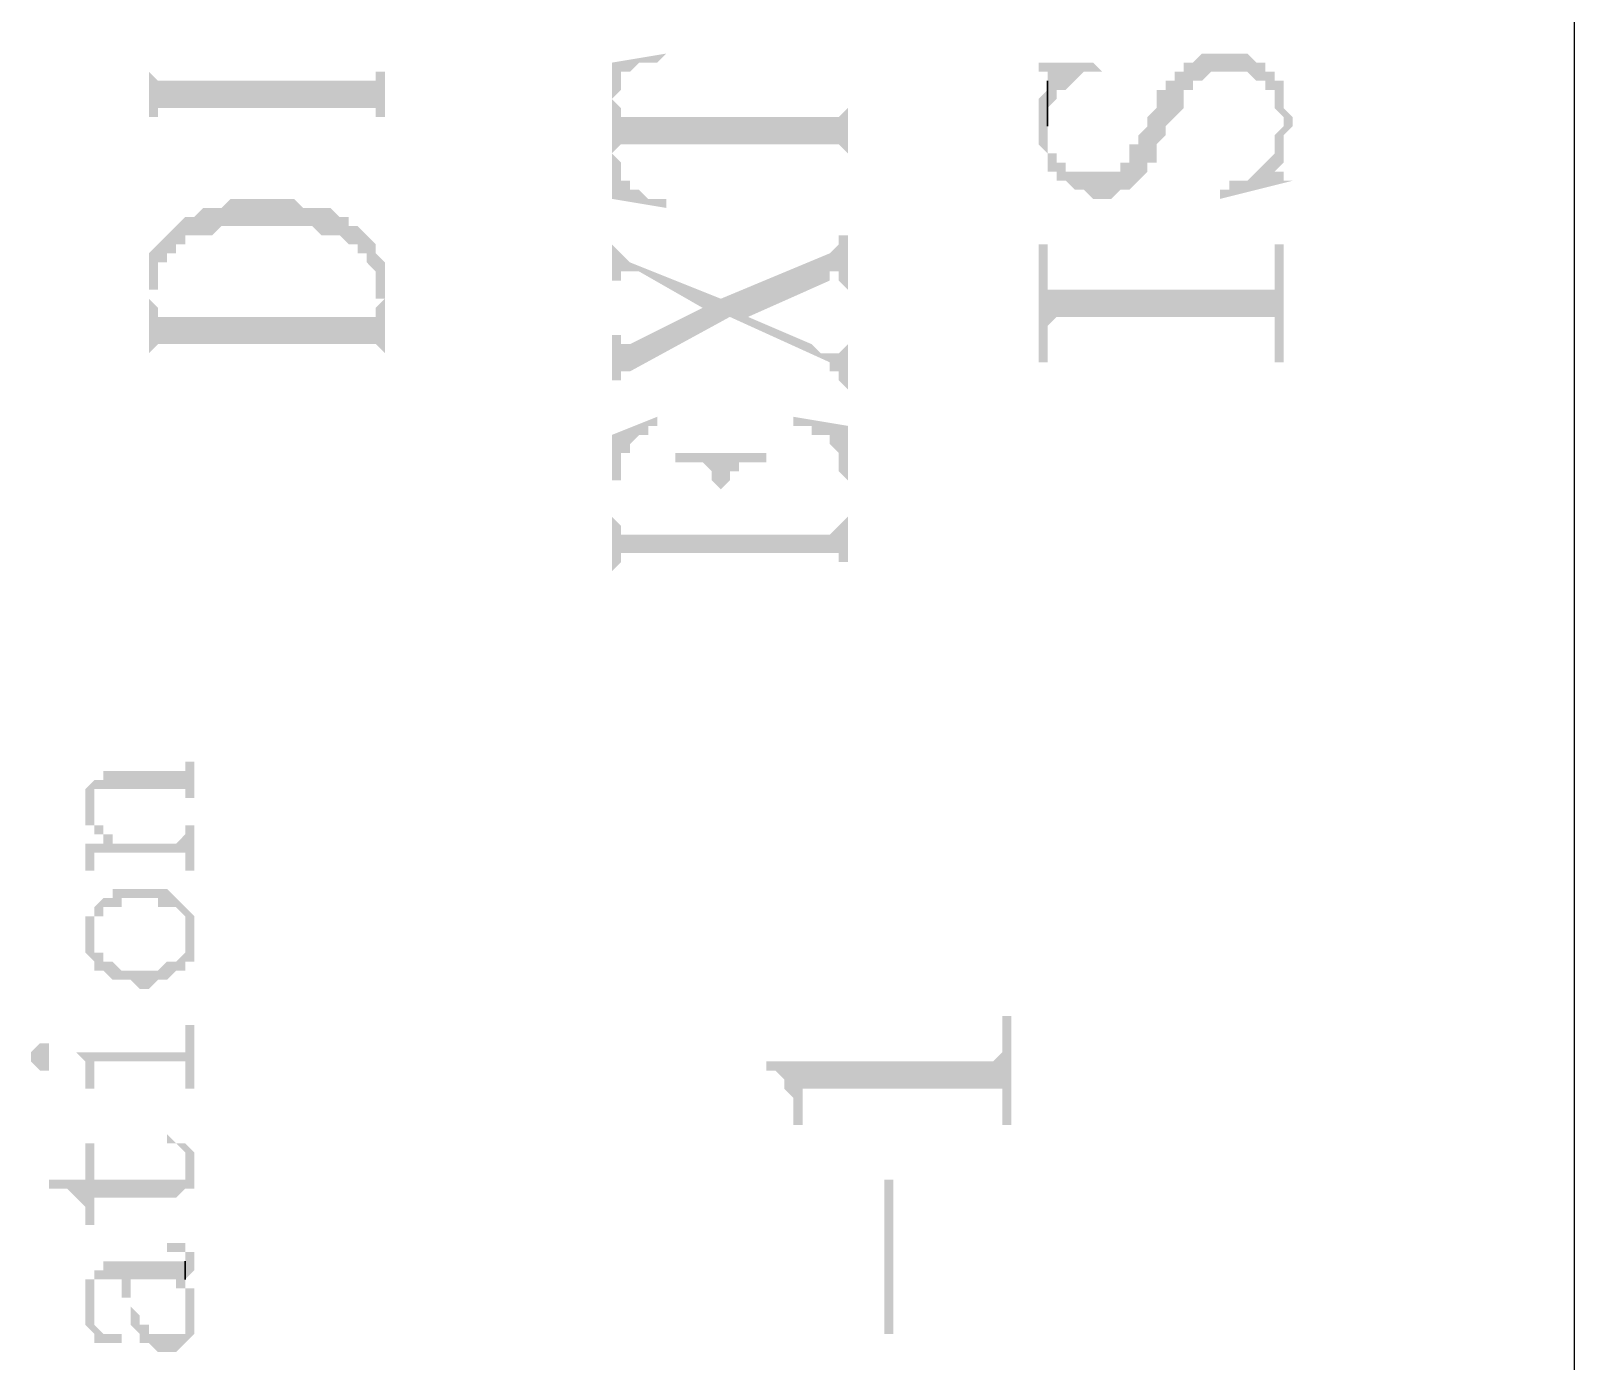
# Model space of a CAD drawing. Header units: millimetres. Extents: x 1233 to 2351, y 1180 to 1535.
# Drawn here: x 1489.81 to 1497.49, y 1438.77 to 1445.38 of the extents above; entities that cross this region are included whole.
import ezdxf

# ---------------------------------------------------------------- set-up
doc = ezdxf.new("R2010")
doc.units = ezdxf.units.MM

msp = doc.modelspace()

# ---------------------------------------------------------------- hatches: boundary and pattern name
at = {"transparency": 33554559}
for points in [[(1490.40006, 1445.35454), (1490.40006, 1444.76782), (1490.40006, 1444.94835), (1490.44519, 1444.94835), (1490.44519, 1444.99348), (1491.52837, 1444.99348), (1491.52837, 1444.94835), (1491.5735, 1444.94835), (1491.5735, 1444.76782), (1491.5735, 1445.35454), (1491.5735, 1445.17401), (1491.52837, 1445.17401), (1491.52837, 1445.12888), (1490.44519, 1445.12888), (1490.40006, 1445.17401)], [(1492.7018, 1445.21914), (1492.7018, 1445.03861), (1492.7018, 1445.03861), (1492.74693, 1445.08374), (1492.74693, 1445.12888), (1492.74693, 1445.17401), (1492.79207, 1445.17401), (1492.8372, 1445.21914), (1492.92746, 1445.21914), (1492.97259, 1445.26427), (1492.97259, 1445.26427)], [(1494.82301, 1444.90322), (1494.82301, 1444.81295), (1494.82301, 1444.81295), (1494.86815, 1444.76782), (1494.86815, 1444.67756), (1494.91328, 1444.67756), (1494.91328, 1444.63242), (1494.95841, 1444.63242), (1495.00354, 1444.58729), (1495.04867, 1444.58729), (1495.09381, 1444.54216), (1495.18407, 1444.54216), (1495.2292, 1444.58729), (1495.27434, 1444.58729), (1495.31947, 1444.63242), (1495.31947, 1444.63242), (1495.3646, 1444.67756), (1495.3646, 1444.72269), (1495.40973, 1444.72269), (1495.40973, 1444.81295), (1495.45486, 1444.85808), (1495.45486, 1444.90322), (1495.5, 1444.94835), (1495.5, 1444.94835), (1495.54513, 1444.99348), (1495.54513, 1445.08374), (1495.59026, 1445.08374), (1495.59026, 1445.12888), (1495.63539, 1445.12888), (1495.68052, 1445.17401), (1495.86105, 1445.17401), (1495.90619, 1445.12888), (1495.95132, 1445.12888), (1495.95132, 1445.08374), (1495.99645, 1445.08374), (1495.99645, 1444.99348), (1496.04158, 1444.94835), (1496.04158, 1444.76782), (1496.04158, 1444.81295), (1496.04158, 1444.85808), (1496.08671, 1444.90322), (1496.08671, 1444.94835), (1496.08671, 1444.94835), (1496.04158, 1444.99348), (1496.04158, 1445.12888), (1495.99645, 1445.12888), (1495.99645, 1445.17401), (1495.95132, 1445.17401), (1495.95132, 1445.21914), (1495.90619, 1445.21914), (1495.86105, 1445.26427), (1495.63539, 1445.26427), (1495.59026, 1445.21914), (1495.54513, 1445.21914), (1495.54513, 1445.17401), (1495.5, 1445.17401), (1495.5, 1445.12888), (1495.45486, 1445.12888), (1495.45486, 1445.08374), (1495.40973, 1445.08374), (1495.40973, 1444.99348), (1495.3646, 1444.94835), (1495.3646, 1444.90322), (1495.31947, 1444.85808), (1495.31947, 1444.81295), (1495.27434, 1444.81295), (1495.27434, 1444.72269), (1495.2292, 1444.72269), (1495.2292, 1444.67756), (1494.95841, 1444.67756), (1494.95841, 1444.72269), (1494.91328, 1444.72269), (1494.91328, 1444.76782), (1494.86815, 1444.76782), (1494.86815, 1445.08374), (1494.82301, 1445.03861), (1494.82301, 1444.99348), (1494.82301, 1444.94835)], [(1492.7018, 1445.21914), (1492.7018, 1444.54216), (1492.97259, 1444.49703), (1492.97259, 1444.54216), (1492.88233, 1444.54216), (1492.8372, 1444.58729), (1492.79207, 1444.58729), (1492.79207, 1444.63242), (1492.74693, 1444.63242), (1492.74693, 1444.72269), (1492.7018, 1444.76782), (1492.7018, 1445.03861)], [(1494.82301, 1445.21914), (1494.82301, 1445.17401), (1494.86815, 1445.17401), (1494.86815, 1444.99348), (1494.86815, 1444.99348), (1494.91328, 1445.03861), (1494.91328, 1445.08374), (1494.95841, 1445.08374), (1495.00354, 1445.12888), (1495.00354, 1445.12888), (1495.04867, 1445.17401), (1495.13894, 1445.17401), (1495.09381, 1445.21914)], [(1492.7018, 1445.03861), (1492.7018, 1444.76782), (1492.74693, 1444.81295), (1493.83011, 1444.81295), (1493.87524, 1444.76782), (1493.87524, 1444.72269), (1493.87524, 1445.08374), (1493.87524, 1444.99348), (1493.87524, 1444.99348), (1493.83011, 1444.94835), (1492.74693, 1444.94835), (1492.74693, 1444.99348)], [(1495.99645, 1444.85808), (1495.99645, 1444.67756), (1496.04158, 1444.72269), (1496.04158, 1444.94835), (1496.04158, 1444.90322)], [(1495.72566, 1444.58729), (1495.72566, 1444.54216), (1496.08671, 1444.63242), (1496.04158, 1444.63242), (1496.04158, 1444.67756), (1495.99645, 1444.67756), (1495.99645, 1444.85808), (1495.99645, 1444.81295), (1495.99645, 1444.76782), (1495.95132, 1444.72269), (1495.95132, 1444.72269), (1495.90619, 1444.67756), (1495.90619, 1444.67756), (1495.86105, 1444.63242), (1495.77079, 1444.63242), (1495.77079, 1444.58729)], [(1490.40006, 1444.0457), (1490.40006, 1443.72978), (1490.40006, 1444.09084), (1490.44519, 1444.09084), (1490.44519, 1444.22623), (1490.49033, 1444.22623), (1490.49033, 1444.27137), (1490.53546, 1444.27137), (1490.53546, 1444.3165), (1490.58059, 1444.3165), (1490.58059, 1444.36163), (1490.71599, 1444.36163), (1490.76112, 1444.40676), (1491.21244, 1444.40676), (1491.25757, 1444.36163), (1491.34784, 1444.36163), (1491.39297, 1444.3165), (1491.4381, 1444.3165), (1491.4381, 1444.27137), (1491.48323, 1444.27137), (1491.48323, 1444.22623), (1491.52837, 1444.1811), (1491.52837, 1444.0457), (1491.5735, 1444.0457), (1491.5735, 1443.72978), (1491.5735, 1444.0457), (1491.5735, 1444.22623), (1491.5735, 1444.22623), (1491.52837, 1444.27137), (1491.52837, 1444.3165), (1491.52837, 1444.3165), (1491.48323, 1444.36163), (1491.48323, 1444.36163), (1491.4381, 1444.40676), (1491.39297, 1444.40676), (1491.39297, 1444.45189), (1491.34784, 1444.45189), (1491.3027, 1444.49703), (1491.16731, 1444.49703), (1491.12218, 1444.54216), (1490.80625, 1444.54216), (1490.76112, 1444.49703), (1490.67085, 1444.49703), (1490.62572, 1444.45189), (1490.58059, 1444.45189), (1490.53546, 1444.40676), (1490.53546, 1444.40676), (1490.49033, 1444.36163), (1490.49033, 1444.36163), (1490.44519, 1444.3165), (1490.44519, 1444.3165), (1490.40006, 1444.27137), (1490.40006, 1444.1811), (1490.40006, 1444.09084)], [(1492.7018, 1443.91031), (1492.7018, 1443.59438), (1492.7018, 1443.63952), (1492.74693, 1443.63952), (1492.74693, 1443.68465), (1492.79207, 1443.68465), (1493.28852, 1443.95544), (1493.37878, 1443.95544), (1493.78497, 1444.13597), (1493.78497, 1444.1811), (1493.83011, 1444.1811), (1493.83011, 1444.13597), (1493.87524, 1444.09084), (1493.87524, 1444.40676), (1493.87524, 1444.36163), (1493.83011, 1444.36163), (1493.83011, 1444.3165), (1493.83011, 1444.3165), (1493.78497, 1444.27137), (1493.24339, 1444.0457), (1493.15312, 1444.00057), (1492.79207, 1443.82004), (1492.74693, 1443.82004), (1492.74693, 1443.86518), (1492.7018, 1443.86518)], [(1492.7018, 1444.36163), (1492.7018, 1444.09084), (1492.7018, 1444.13597), (1492.74693, 1444.13597), (1492.74693, 1444.1811), (1492.8372, 1444.1811), (1493.15312, 1444.00057), (1493.24339, 1444.0457), (1492.79207, 1444.22623), (1492.74693, 1444.27137), (1492.74693, 1444.27137), (1492.7018, 1444.3165)], [(1494.82301, 1444.3165), (1494.82301, 1443.72978), (1494.86815, 1443.72978), (1494.86815, 1443.91031), (1494.86815, 1443.91031), (1494.91328, 1443.95544), (1495.99645, 1443.95544), (1495.99645, 1443.91031), (1495.99645, 1443.72978), (1496.04158, 1443.72978), (1496.04158, 1444.3165), (1495.99645, 1444.3165), (1495.99645, 1444.13597), (1495.99645, 1444.09084), (1494.86815, 1444.09084), (1494.86815, 1444.3165)], [(1490.40006, 1443.77491), (1490.40006, 1443.77491), (1490.44519, 1443.82004), (1491.52837, 1443.82004), (1491.5735, 1443.77491), (1491.5735, 1444.0457), (1491.52837, 1444.00057), (1491.52837, 1443.95544), (1490.44519, 1443.95544), (1490.44519, 1444.00057), (1490.44519, 1444.00057), (1490.40006, 1444.0457)], [(1493.28852, 1443.95544), (1493.78497, 1443.72978), (1493.78497, 1443.68465), (1493.83011, 1443.68465), (1493.83011, 1443.63952), (1493.87524, 1443.59438), (1493.87524, 1443.82004), (1493.87524, 1443.82004), (1493.83011, 1443.77491), (1493.73984, 1443.77491), (1493.69471, 1443.82004), (1493.37878, 1443.95544)], [(1492.7018, 1443.36872), (1492.7018, 1442.69174), (1492.7018, 1443.14306), (1492.74693, 1443.14306), (1492.74693, 1443.27846), (1492.79207, 1443.27846), (1492.79207, 1443.32359), (1492.79207, 1443.32359), (1492.8372, 1443.36872), (1492.88233, 1443.36872), (1492.88233, 1443.41385), (1492.92746, 1443.41385), (1492.92746, 1443.45899)], [(1493.60445, 1443.45899), (1493.60445, 1443.41385), (1493.69471, 1443.41385), (1493.69471, 1443.36872), (1493.78497, 1443.36872), (1493.78497, 1443.32359), (1493.78497, 1443.32359), (1493.83011, 1443.27846), (1493.83011, 1443.23333), (1493.83011, 1443.18819), (1493.87524, 1443.14306), (1493.87524, 1442.69174), (1493.87524, 1443.41385)], [(1493.01773, 1443.27846), (1493.01773, 1443.23333), (1493.15312, 1443.23333), (1493.19826, 1443.18819), (1493.19826, 1443.14306), (1493.24339, 1443.09793), (1493.24339, 1442.87227), (1493.24339, 1443.09793), (1493.24339, 1443.09793), (1493.28852, 1443.14306), (1493.28852, 1443.18819), (1493.33365, 1443.18819), (1493.33365, 1443.23333), (1493.46905, 1443.23333), (1493.46905, 1443.27846)], [(1492.7018, 1442.69174), (1492.74693, 1442.73687), (1492.74693, 1442.782), (1493.83011, 1442.782), (1493.83011, 1442.73687), (1493.87524, 1442.73687), (1493.87524, 1442.96253), (1493.87524, 1442.96253), (1493.83011, 1442.9174), (1493.83011, 1442.9174), (1493.78497, 1442.87227), (1493.24339, 1442.87227), (1493.24339, 1443.09793), (1493.24339, 1442.87227), (1492.74693, 1442.87227), (1492.74693, 1442.9174), (1492.74693, 1442.9174), (1492.7018, 1442.96253), (1492.7018, 1443.14306)], [(1490.12927, 1441.6537), (1490.12927, 1441.5183), (1490.12927, 1441.56344), (1490.12927, 1441.60857), (1490.58059, 1441.60857), (1490.58059, 1441.56344), (1490.62572, 1441.56344), (1490.62572, 1441.74396), (1490.58059, 1441.74396), (1490.58059, 1441.69883), (1490.1744, 1441.69883), (1490.1744, 1441.6537)], [(1490.08414, 1441.5183), (1490.08414, 1441.47317), (1490.08414, 1441.42804), (1490.12927, 1441.42804), (1490.12927, 1441.38291), (1490.1744, 1441.38291), (1490.1744, 1441.33777), (1490.1744, 1441.38291), (1490.1744, 1441.42804), (1490.12927, 1441.42804), (1490.12927, 1441.47317), (1490.12927, 1441.5183), (1490.12927, 1441.6537), (1490.08414, 1441.60857), (1490.08414, 1441.56344), (1490.08414, 1441.56344)], [(1490.08414, 1441.33777), (1490.08414, 1441.29264), (1490.08414, 1441.20238), (1490.12927, 1441.20238), (1490.12927, 1441.29264), (1490.58059, 1441.29264), (1490.58059, 1441.20238), (1490.62572, 1441.20238), (1490.62572, 1441.42804), (1490.58059, 1441.42804), (1490.58059, 1441.38291), (1490.58059, 1441.38291), (1490.53546, 1441.33777), (1490.21953, 1441.33777), (1490.21953, 1441.38291), (1490.1744, 1441.38291), (1490.1744, 1441.33777)], [(1490.12927, 1440.97672), (1490.12927, 1440.88645), (1490.12927, 1440.93158), (1490.12927, 1440.97672), (1490.1744, 1440.97672), (1490.1744, 1441.02185), (1490.26466, 1441.02185), (1490.26466, 1441.06698), (1490.44519, 1441.06698), (1490.44519, 1441.02185), (1490.53546, 1441.02185), (1490.58059, 1440.97672), (1490.58059, 1440.93158), (1490.58059, 1440.88645), (1490.58059, 1440.88645), (1490.62572, 1440.75106), (1490.62572, 1440.79619), (1490.62572, 1440.84132), (1490.62572, 1440.88645), (1490.62572, 1440.93158), (1490.62572, 1440.97672), (1490.62572, 1440.97672), (1490.58059, 1441.02185), (1490.58059, 1441.02185), (1490.53546, 1441.06698), (1490.53546, 1441.06698), (1490.49033, 1441.11211), (1490.21953, 1441.11211), (1490.21953, 1441.06698), (1490.1744, 1441.06698), (1490.12927, 1441.02185), (1490.12927, 1441.02185)], [(1490.08414, 1440.88645), (1490.08414, 1440.84132), (1490.08414, 1440.79619), (1490.08414, 1440.79619), (1490.12927, 1440.75106), (1490.12927, 1440.70592), (1490.1744, 1440.70592), (1490.21953, 1440.66079), (1490.3098, 1440.66079), (1490.35493, 1440.61566), (1490.40006, 1440.61566), (1490.44519, 1440.66079), (1490.49033, 1440.66079), (1490.53546, 1440.70592), (1490.58059, 1440.70592), (1490.58059, 1440.75106), (1490.62572, 1440.75106), (1490.58059, 1440.88645), (1490.58059, 1440.84132), (1490.58059, 1440.79619), (1490.58059, 1440.79619), (1490.53546, 1440.75106), (1490.49033, 1440.75106), (1490.44519, 1440.70592), (1490.26466, 1440.70592), (1490.21953, 1440.75106), (1490.1744, 1440.75106), (1490.1744, 1440.79619), (1490.12927, 1440.79619), (1490.12927, 1440.84132), (1490.12927, 1440.97672), (1490.08414, 1440.97672), (1490.08414, 1440.93158)], [(1490.039, 1440.29973), (1490.039, 1440.29973), (1490.08414, 1440.2546), (1490.08414, 1440.20947), (1490.08414, 1440.16434), (1490.08414, 1440.11921), (1490.12927, 1440.11921), (1490.12927, 1440.20947), (1490.12927, 1440.2546), (1490.58059, 1440.2546), (1490.58059, 1440.20947), (1490.58059, 1440.11921), (1490.62572, 1440.11921), (1490.62572, 1440.43513), (1490.58059, 1440.43513), (1490.58059, 1440.34487), (1490.58059, 1440.29973), (1490.53546, 1440.29973)], [(1493.46905, 1440.2546), (1493.46905, 1440.20947), (1493.51418, 1440.20947), (1493.55931, 1440.16434), (1493.55931, 1440.11921), (1493.60445, 1440.07407), (1493.60445, 1439.93868), (1493.64958, 1439.93868), (1493.64958, 1440.07407), (1493.64958, 1440.11921), (1494.64248, 1440.11921), (1494.64248, 1439.93868), (1494.68762, 1439.93868), (1494.68762, 1440.48026), (1494.64248, 1440.48026), (1494.64248, 1440.29973), (1494.64248, 1440.29973), (1494.59735, 1440.2546), (1494.55222, 1440.2546)], [(1489.81334, 1440.29973), (1489.81334, 1440.2546), (1489.81334, 1440.2546), (1489.85847, 1440.20947), (1489.90361, 1440.20947), (1489.90361, 1440.2546), (1489.90361, 1440.29973), (1489.90361, 1440.34487), (1489.85847, 1440.34487), (1489.81334, 1440.29973)], [(1490.49033, 1439.84841), (1490.53546, 1439.84841), (1490.58059, 1439.80328), (1490.58059, 1439.75815), (1490.58059, 1439.75815), (1490.62572, 1439.62275), (1490.62572, 1439.66788), (1490.62572, 1439.71302), (1490.62572, 1439.75815), (1490.62572, 1439.80328), (1490.62572, 1439.80328), (1490.58059, 1439.84841), (1490.53546, 1439.84841), (1490.49033, 1439.89354), (1490.49033, 1439.89354)], [(1489.90361, 1439.66788), (1489.90361, 1439.62275), (1489.99387, 1439.62275), (1490.039, 1439.57762), (1490.039, 1439.57762), (1490.08414, 1439.53249), (1490.08414, 1439.48736), (1490.08414, 1439.44222), (1490.12927, 1439.44222), (1490.12927, 1439.57762), (1490.53546, 1439.57762), (1490.58059, 1439.62275), (1490.62572, 1439.62275), (1490.58059, 1439.75815), (1490.58059, 1439.66788), (1490.12927, 1439.66788), (1490.12927, 1439.84841), (1490.08414, 1439.84841), (1490.08414, 1439.66788)], [(1494.1009, 1438.90064), (1494.1009, 1439.66788), (1494.05577, 1439.66788), (1494.05577, 1438.90064)], [(1490.49033, 1439.35196), (1490.49033, 1439.30683), (1490.58059, 1439.30683), (1490.58059, 1439.17143), (1490.62572, 1439.21656), (1490.62572, 1439.26169), (1490.62572, 1439.30683), (1490.58059, 1439.30683), (1490.58059, 1439.35196), (1490.53546, 1439.35196)], [(1490.08414, 1439.03603), (1490.08414, 1438.9909), (1490.08414, 1438.94577), (1490.08414, 1438.94577), (1490.12927, 1438.90064), (1490.12927, 1439.08117), (1490.12927, 1439.1263), (1490.12927, 1439.17143), (1490.26466, 1439.17143), (1490.26466, 1439.08117), (1490.3098, 1439.08117), (1490.3098, 1438.9909), (1490.3098, 1439.17143), (1490.53546, 1439.17143), (1490.53546, 1439.1263), (1490.58059, 1439.1263), (1490.58059, 1439.08117), (1490.58059, 1439.03603), (1490.58059, 1438.9909), (1490.62572, 1439.1263), (1490.58059, 1439.1263), (1490.58059, 1439.17143), (1490.58059, 1439.26169), (1490.1744, 1439.26169), (1490.1744, 1439.21656), (1490.12927, 1439.21656), (1490.12927, 1439.17143), (1490.08414, 1439.17143), (1490.08414, 1439.1263), (1490.08414, 1439.08117)], [(1490.3098, 1438.9909), (1490.3098, 1438.94577), (1490.3098, 1438.94577), (1490.35493, 1438.90064), (1490.35493, 1438.8555), (1490.40006, 1438.8555), (1490.44519, 1438.81037), (1490.53546, 1438.81037), (1490.58059, 1438.8555), (1490.58059, 1438.8555), (1490.62572, 1438.90064), (1490.62572, 1438.94577), (1490.62572, 1438.9909), (1490.62572, 1439.03603), (1490.62572, 1439.08117), (1490.62572, 1439.1263), (1490.58059, 1438.9909), (1490.58059, 1438.94577), (1490.58059, 1438.90064), (1490.40006, 1438.90064), (1490.40006, 1438.94577), (1490.35493, 1438.94577), (1490.35493, 1438.9909), (1490.35493, 1438.9909), (1490.3098, 1439.03603), (1490.3098, 1439.1263), (1490.3098, 1439.17143)], [(1490.12927, 1438.90064), (1490.12927, 1438.8555), (1490.26466, 1438.8555), (1490.26466, 1438.90064), (1490.1744, 1438.90064), (1490.12927, 1438.94577), (1490.12927, 1438.9909), (1490.12927, 1439.03603), (1490.12927, 1439.03603)]]:
    msp.add_hatch(color=256, dxfattribs=at).paths.add_polyline_path(points)

# ---------------------------------------------------------------- linework, layer by layer
msp.add_lwpolyline([(1497.48581, 1528.92707), (1497.48581, 1242.18613)])
for points in [[(1494.86815, 1445.08374), (1494.86815, 1444.90322), (1494.86815, 1445.12888), (1494.86815, 1445.12888)], [(1490.58059, 1439.26169), (1490.58059, 1439.17143), (1490.58059, 1439.26169)]]:
    msp.add_lwpolyline(points, close=True)

doc.saveas('drawing.dxf')
